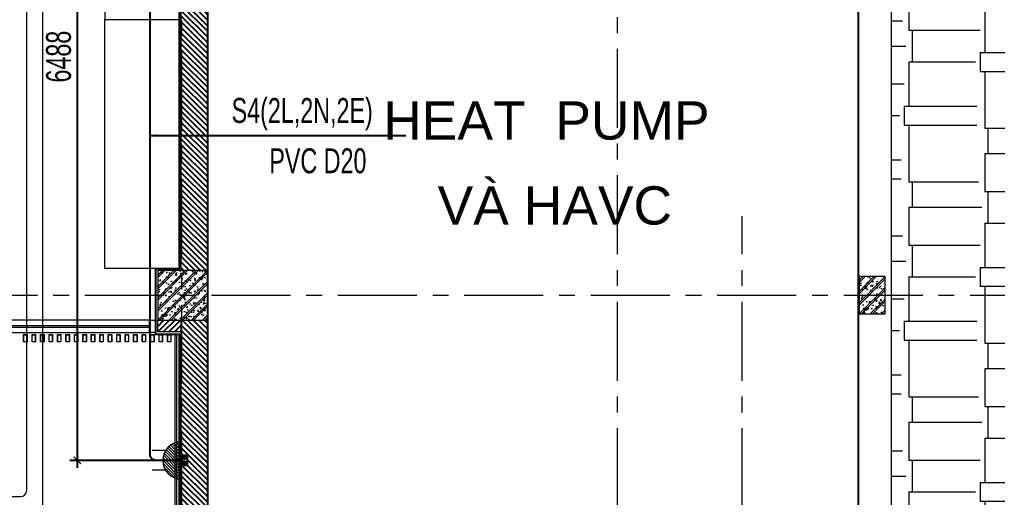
# Model space of a CAD drawing. Header units: millimetres. Extents: x -343543 to 400519, y -115663 to 104219.
# Drawn here: x 30095 to 37952, y -41624 to -37785 of the extents above; entities that cross this region are included whole.
import ezdxf
from ezdxf.xclip import XClip

# ---------------------------------------------------------------- set-up
doc = ezdxf.new("R2010")
doc.units = ezdxf.units.MM
doc.header["$XCLIPFRAME"] = 0
doc.linetypes.add('XREF MAT BANG TUONG XAY$0$CENTER', pattern=[50.8, 31.75, -6.35, 6.35, -6.35])
doc.layers.get('0').update_dxf_attribs({"color": 231, "lineweight": 0})
doc.layers.get('DefPoints').update_dxf_attribs({"color": 191})
for name, color, linetype, lineweight in [('1-INNO-E-Socket', 4, 'Continuous', 5), ('A-PATT', 252, 'Continuous', 9), ('A-SYMBOLS', 10, 'Continuous', 13), ('E - EQ', 10, 'Continuous', 25), ('SME-E-COND-POW', 131, 'Continuous', 18), ('SME-E-LADD-POW', 21, 'Continuous', 18), ('SME-E-POW-DIM', 135, 'Continuous', 18), ('SME-E-POW-TEXT', 133, 'Continuous', 18), ('XREF MAT BANG TUONG XAY$0$01.Xref _MB T1$0$A-WALL-INT', 8, 'Continuous', 9), ('XREF MAT BANG TUONG XAY$0$01.Xref _MB T2-Mai$0$$0$A-DOOR', 8, 'Continuous', 9), ('XREF MAT BANG TUONG XAY$0$01.Xref _MB T2-Mai$0$$0$A-FNSH', 8, 'Continuous', 9), ('XREF MAT BANG TUONG XAY$0$01.Xref _MB T2-Mai$0$$0$A-PATT', 8, 'Continuous', 9), ('XREF MAT BANG TUONG XAY$0$01.Xref _MB T2-Mai$0$A-TEXT', 8, 'Continuous', 25), ('XREF MAT BANG TUONG XAY$0$A-FINE', 8, 'Continuous', 25), ('XREF MAT BANG TUONG XAY$0$A-GRID', 8, 'XREF MAT BANG TUONG XAY$0$CENTER', 15), ('XREF MAT BANG TUONG XAY$0$A-WALL-INT', 8, 'Continuous', 9), ('XREF MAT BANG TUONG XAY$0$xref_IKIGAI_Cot$0$A-FNSH', 8, 'Continuous', 9), ('XREF MAT BANG TUONG XAY$0$xref_IKIGAI_Cot$0$A-PATT', 8, 'Continuous', 5)]:
    doc.layers.add(name, color=color, linetype=linetype, lineweight=lineweight)
for name, color, linetype in [('E-WIRE', 5, 'Continuous'), ('Gen Điện', 6, 'Continuous'), ('XREF MAT BANG TUONG XAY$0$A-FNSH', 8, 'Continuous'), ('XREF MAT BANG TUONG XAY$0$A-FURN', 8, 'Continuous'), ('XREF MAT BANG TUONG XAY$0$A-PATT', 8, 'Continuous'), ('đế âm', 1, 'Continuous')]:
    doc.layers.add(name, color=color, linetype=linetype)
doc.styles.add('SM-DIMTEXT', font='SME.shx', dxfattribs={"width": 0.7})
doc.styles.add('SME-TEXT', font='sme.shx', dxfattribs={"width": 0.7})
doc.styles.add('XREF MAT BANG TUONG XAY$0$01.Xref _MB T2-Mai$0$$0$spa-base plan$0$P-AV-P00-10$1$Standard', font='arial.ttf')
doc.dimstyles.new('SDIM-100', dxfattribs={"dimscale": 100, "dimtxt": 2, "dimasz": 0.6, "dimexe": 0.6, "dimexo": 0.2, "dimgap": 0.5, "dimtad": 1, "dimdec": 0, "dimzin": 12, "dimtxsty": 'SM-DIMTEXT', "dimblk": 'ARCHTICK', "dimblk1": 'ARCHTICK', "dimblk2": 'ARCHTICK', "dimcen": 0.12, "dimdle": 0.6, "dimclrd": 7, "dimclre": 8, "dimadec": 0, "dimazin": 3, "dimtfac": 2, "dimtix": 1, "dimtmove": 1, "dimatfit": 3, "dimfxl": 1, "dimtzin": 0, "dimarcsym": 1})

# ---------------------------------------------------------------- blocks, each defined once
blk = doc.blocks.new('XREF MAT BANG TUONG XAY$0$xref_IKIGAI_Cot')
at = {"layer": 'XREF MAT BANG TUONG XAY$0$xref_IKIGAI_Cot$0$A-PATT'}
h = blk.add_hatch(dxfattribs=at)
h.set_pattern_fill('BT-01', color=8, scale=15, angle=180, pattern_type=2)
h.set_pattern_definition([(230, (31425, -39980), (-107.59, 9.413), [11.25, -123.75]), (175, (31425, -39980), (20.813, -112.83), [9, -99]), (280.45, (31416.04, -39979.22), (-86.776, -103.416), [9.56, -105.17]), (226.184, (31425, -40010), (-160.086, 24.83), [16.875, -185.625]), (276.636, (31411.66, -40007.93), (-140.2, -146.12), [14.34, -157.757]), (171.184, (31425, -40010), (-140.2, -146.12), [13.5, -148.5]), (201, (31410, -40002.5), (-89.536, 60.393), [11.25, -123.75]), (146, (31410, -40002.5), (-36.497, -108.773), [9, -99]), (251.45, (31402.54, -39997.47), (-126.033, -48.38), [9.56, -105.17]), (217.5, (31425, -39980), (-1.824, -49.934), [0, -97.8, 0, -100.5, 0, -99.375]), (187.5, (31425, -39980), (-39.46, -59.162), [0, -57.3, 0, -95.55, 0, -37.875]), (147.5, (31458.45, -39980), (-80.0734, 3.383), [0, -37.5, 0, -117, 0, -155.25]), (137.5, (31473.45, -39980), (-87.478, -15.016), [0, -48.75, 0, -77.7, 0, -110.25]), (225, (31425, -39980), (45.078, -45.078), []), (225, (31425, -39998.375), (45.078, -45.078), [])])
h.paths.add_polyline_path([(31605, -39800), (31205, -39800), (31205, -40200), (31605, -40200)])
h = blk.add_hatch(dxfattribs=at)
h.set_pattern_fill('BT-01', color=8, scale=15, angle=-179.99986, pattern_type=2)
h.set_pattern_definition([(230, (37060, -39930), (-107.59, 9.413), [11.25, -123.75]), (175, (37060, -39930), (20.813, -112.83), [9, -99]), (280.45, (37051.04, -39929.22), (-86.776, -103.416), [9.56, -105.17]), (226.184, (37060, -39960), (-160.086, 24.83), [16.875, -185.625]), (276.636, (37046.66, -39957.93), (-140.2, -146.12), [14.34, -157.757]), (171.184, (37060, -39960), (-140.2, -146.12), [13.5, -148.5]), (201, (37045, -39952.5), (-89.536, 60.393), [11.25, -123.75]), (146, (37045, -39952.5), (-36.497, -108.773), [9, -99]), (251.45, (37037.54, -39947.47), (-126.033, -48.38), [9.56, -105.17]), (217.5, (37060, -39930), (-1.824, -49.934), [0, -97.8, 0, -100.5, 0, -99.375]), (187.5, (37060, -39930), (-39.46, -59.162), [0, -57.3, 0, -95.55, 0, -37.875]), (147.5, (37093.45, -39930), (-80.0734, 3.383), [0, -37.5, 0, -117, 0, -155.25]), (137.5, (37108.45, -39930), (-87.478, -15.016), [0, -48.75, 0, -77.7, 0, -110.25]), (225, (37060, -39930), (45.078, -45.078), []), (225, (37060, -39948.374), (45.078, -45.078), [])])
h.paths.add_polyline_path([(37050, -39850), (36840, -39850), (36840, -40150), (37050, -40150)])
at = {"layer": 'XREF MAT BANG TUONG XAY$0$A-GRID', "color": 8, "ltscale": 20}
for points in [[(31400, -53920.7), (31400, -27075.6)], [(34900, -53895), (34900, -27075.6)], [(35900, -53895), (35900, -39364.6)], [(-2907.5, -40000), (42750, -40000)]]:
    blk.add_lwpolyline(points, dxfattribs=at)
at = {"layer": 'XREF MAT BANG TUONG XAY$0$xref_IKIGAI_Cot$0$A-FNSH', "color": 8}
for points in [[(31605, -39800), (31205, -39800), (31205, -40200), (31605, -40200)], [(37050, -39850), (36840, -39850), (36840, -40150), (37050, -40150)]]:
    blk.add_lwpolyline(points, close=True, dxfattribs=at)
blk = doc.blocks.new('XREF MAT BANG TUONG XAY$0$nnrgnbnnrg')
at = {"layer": 'XREF MAT BANG TUONG XAY$0$01.Xref _MB T2-Mai$0$$0$A-DOOR', "color": 8}
for points in [[(-780.6, -162.7), (-214.9, 403), (-207.8, 395.9), (-773.5, -169.7)], [(808.9, -162.7), (243.2, 403), (236.2, 395.9), (801.9, -169.7)], [(-5635.8, -190), (-5585.8, -190), (-5585.8, -90), (-5635.8, -90)], [(-5585.8, -90), (-4435.8, -90), (-4435.8, -190), (-5585.8, -190)], [(-5585.8, -135), (-4435.8, -135), (-4435.8, -145), (-5585.8, -145)], [(-4435.8, -190), (-4385.8, -190), (-4385.8, -90), (-4435.8, -90)], [(-4385.8, -90), (-3235.8, -90), (-3235.8, -190), (-4385.8, -190)], [(-4385.8, -135), (-3235.8, -135), (-3235.8, -145), (-4385.8, -145)], [(-3235.8, -190), (-3185.8, -190), (-3185.8, -90), (-3235.8, -90)], [(-3185.8, -90), (-2035.8, -90), (-2035.8, -190), (-3185.8, -190)], [(-3185.8, -135), (-2035.8, -135), (-2035.8, -145), (-3185.8, -145)], [(-2035.8, -190), (-1985.8, -190), (-1985.8, -90), (-2035.8, -90)], [(-1985.8, -90), (-835.8, -90), (-835.8, -190), (-1985.8, -190)], [(-1985.8, -135), (-835.8, -135), (-835.8, -145), (-1985.8, -145)], [(-835.8, -190), (-785.8, -190), (-785.8, -90), (-835.8, -90)], [(-780.6, -127.3), (-214.9, -693), (-207.8, -685.9), (-773.5, -120.3)], [(808.9, -127.3), (243.2, -693), (236.2, -685.9), (801.9, -120.3)], [(814.2, -190), (864.2, -190), (864.2, -90), (814.2, -90)], [(864.2, -90), (1584.2, -90), (1584.2, -190), (864.2, -190)], [(864.2, -135), (1584.2, -135), (1584.2, -145), (864.2, -145)], [(1584.2, -190), (1634.2, -190), (1634.2, -90), (1584.2, -90)]]:
    blk.add_lwpolyline(points, close=True, dxfattribs=at)
at = {"layer": 'XREF MAT BANG TUONG XAY$0$A-FURN', "color": 8}
for points in [[(-775.8, -120), (-635.3, -120), (-635.3, -170), (-775.8, -170)], [(804.2, -120), (663.6, -120), (663.6, -170), (804.2, -170)]]:
    blk.add_lwpolyline(points, close=True, dxfattribs=at)
blk.add_circle((-755.8, -145), 10, dxfattribs=at)
for centre, start, end in [((-785.8, -150), 0.35809, 44.09201), ((814.2, -150), 135.90799, 179.64191), ((-785.8, -140), 315.90799, 359.64191), ((814.2, -140), 180.35809, 224.09201)]:
    blk.add_arc(centre, 800, start, end, dxfattribs=at)
blk = doc.blocks.new('XREF MAT BANG TUONG XAY$0$nnnbvnfg')
at = {"layer": 'XREF MAT BANG TUONG XAY$0$01.Xref _MB T1$0$A-WALL-INT', "color": 8}
for points in [[(-14, -30), (14, -30), (14, 30), (-14, 30)], [(-12, -28), (12, -28), (12, 28), (-12, 28)]]:
    blk.add_lwpolyline(points, close=True, dxfattribs=at)
blk = doc.blocks.new('XREF MAT BANG TUONG XAY$0$nnnngf')
at = {"layer": 'XREF MAT BANG TUONG XAY$0$01.Xref _MB T1$0$A-WALL-INT', "color": 8}
for points in [[(-72.5, 1420), (-90.5, 1420), (-90.5, -50), (-72.5, -50)], [(-72.5, -980), (-90.5, -980), (-90.5, -1965), (-72.5, -1965)]]:
    blk.add_lwpolyline(points, close=True, dxfattribs=at)
blk = doc.blocks.new('*U251')
at = {"layer": 'XREF MAT BANG TUONG XAY$0$A-PATT'}
h = blk.add_hatch(dxfattribs=at)
h.set_pattern_fill('ANSI31', color=8, scale=10)
h.set_pattern_definition([(45, (36976.79, -11293.564), (-22.45064, 22.45064), [])])
h.paths.add_polyline_path([(-38.7, 47.5), (1491.3, 47.5), (1491.3, -162.5), (-38.7, -162.5)])
at = {"layer": 'XREF MAT BANG TUONG XAY$0$A-WALL-INT', "color": 8}
blk.add_lwpolyline([(-38.7, 47.5), (1491.3, 47.5), (1491.3, -162.5), (-38.7, -162.5)], close=True, dxfattribs=at)
blk = doc.blocks.new('*U252')
at = {"layer": 'XREF MAT BANG TUONG XAY$0$A-PATT'}
h = blk.add_hatch(dxfattribs=at)
h.set_pattern_fill('ANSI31', color=8, scale=10)
h.set_pattern_definition([(45, (39546.79, -11293.564), (-22.45064, 22.45064), [])])
h.paths.add_polyline_path([(-38.7, 47.5), (4061.3, 47.5), (4061.3, -162.5), (-38.7, -162.5)])
at = {"layer": 'XREF MAT BANG TUONG XAY$0$A-WALL-INT', "color": 8}
blk.add_lwpolyline([(-38.7, 47.5), (4061.3, 47.5), (4061.3, -162.5), (-38.7, -162.5)], close=True, dxfattribs=at)
blk = doc.blocks.new('*U260')
at = {"layer": 'XREF MAT BANG TUONG XAY$0$A-PATT'}
h = blk.add_hatch(dxfattribs=at)
h.set_pattern_fill('ANSI31', color=8, scale=10)
h.set_pattern_definition([(45, (35636.77, -11178.564), (-22.45064, 22.45064), [])])
h.paths.add_polyline_path([(-38.7, 47.5), (151.3, 47.5), (151.3, -47.5), (-38.7, -47.5)])
at = {"layer": 'XREF MAT BANG TUONG XAY$0$A-WALL-INT', "color": 8}
blk.add_lwpolyline([(-38.7, 47.5), (151.3, 47.5), (151.3, -47.5), (-38.7, -47.5)], close=True, dxfattribs=at)
blk = doc.blocks.new('XREF MAT BANG TUONG XAY$0$NNNN')
at = {"layer": 'XREF MAT BANG TUONG XAY$0$A-FURN', "color": 8, "xscale": -1}
for name, p, rotation in [('*U252', (162.5, 7596.4), 270), ('*U251', (162.5, 5666.4), 270), ('*U260', (248.7, 7110.2), 180)]:
    blk.add_blockref(name, p, dxfattribs=dict(at, rotation=rotation))
blk = doc.blocks.new('XREF MAT BANG NOI THAT')
at = {"color": 8}
for points in [[(30780, -37785), (31380, -37785), (31380, -32825), (30780, -32825)], [(31380, -39785), (30780, -39785), (30780, -37785), (31380, -37785)]]:
    blk.add_lwpolyline(points, close=True, dxfattribs=at)
blk = doc.blocks.new('01.Xref _MB T1')
at = {"layer": 'XREF MAT BANG TUONG XAY$0$01.Xref _MB T2-Mai$0$$0$A-PATT'}
h = blk.add_hatch(dxfattribs=at)
h.set_pattern_fill('AR-RSHKE', color=8, scale=2, angle=270)
h.set_pattern_definition([(270, (-73097.26, 1e-05), (609.6, -1295.4), [304.8, -254, 355.6, -152.4, 457.2, -203.2]), (270, (-73071.86, -304.8), (609.6, -1295.4), [254, -965.2, 203.2, -304.8]), (270, (-73135.36, -914.4), (609.6, -1295.4), [152.4, -1574.8]), (0, (-73097.26, 1e-05), (609.6, 431.8), [584.2, -1854.2]), (0, (-73097.26, -304.8), (609.6, 431.8), [571.5, -1866.9]), (0, (-73097.26, -558.8), (609.6, 431.8), [533.4, -1905]), (0, (-73135.36, -914.4), (609.6, 431.8), [584.2, -1854.2]), (0, (-73135.36, -1066.8), (609.6, 431.8), [584.2, -1854.2]), (0, (-73097.26, -1524), (609.6, 431.8), [558.8, -1879.6])])
h.paths.add_polyline_path([(37100.01098, -33655.55967), (41150.01064, -29605.56421), (41150.01064, -47994.42952), (37100.01098, -43944.43406)])
at = {"layer": 'XREF MAT BANG TUONG XAY$0$01.Xref _MB T2-Mai$0$$0$A-FNSH', "color": 8}
blk.add_lwpolyline([(37100.01098, -33655.55967), (41150.01064, -29605.56421), (41150.01064, -47994.42952), (37100.01098, -43944.43406)], close=True, dxfattribs=at)
for points in [[(31604.98415, -44099.99766), (37100.00313, -44099.99753), (37100.01098, -33499.9962), (31490.01171, -33499.9962)], [(31604.98415, -43834.99766), (36835.00313, -43834.99753), (36835.01098, -33764.9962), (31490.01171, -33764.9962)]]:
    blk.add_lwpolyline(points, dxfattribs=at)
at = {"layer": 'XREF MAT BANG TUONG XAY$0$A-FINE', "color": 8}
blk.add_lwpolyline([(36835.01095, -33793.63705), (31604.99214, -33793.63705), (31604.98423, -43834.99759), (36835.00304, -43834.99759)], close=True, dxfattribs=at)
at = {"layer": 'XREF MAT BANG TUONG XAY$0$A-FNSH', "color": 8}
blk.add_lwpolyline([(31604.97181, -41745.00014), (31379.9718, -41745.00039), (31379.9718, -40315.00001), (31189.99022, -40315.00001), (31189.99022, -39785.00001), (31379.98019, -39785.00004), (31379.98092, -35715.00001), (31189.99023, -35715.00001), (31189.99023, -35285.00001), (31379.98015, -35285.00001), (31379.96933, -30914.99949), (31289.99246, -30914.99918), (31289.98296, -30824.99967), (25501.66726, -30824.99964), (25501.67699, -30504.99947)], dxfattribs=at)
at = {"color": 8}
ref = blk.add_blockref('XREF MAT BANG TUONG XAY$0$xref_IKIGAI_Cot', (-0.00927, -0.00001), dxfattribs=at)
XClip(ref).set_block_clipping_path([(-5181.1494167775, -58156.1251844964), (44638.3275875031, -24933.2650512661)])
at = {"layer": 'XREF MAT BANG TUONG XAY$0$A-FURN', "color": 8, "xscale": -1}
for name, p in [('XREF MAT BANG TUONG XAY$0$NNNN', (31604.98349, -47357.72853)), ('XREF MAT BANG TUONG XAY$0$nnrgnbnnrg', (25554.16454, -40110.00001)), ('XREF MAT BANG TUONG XAY$0$nnnbvnfg', (30141.9718, -40345.00001)), ('XREF MAT BANG TUONG XAY$0$nnnbvnfg', (30209.9718, -40345.00001)), ('XREF MAT BANG TUONG XAY$0$nnnbvnfg', (30277.9718, -40345.00001)), ('XREF MAT BANG TUONG XAY$0$nnnbvnfg', (30345.9718, -40345.00001)), ('XREF MAT BANG TUONG XAY$0$nnnbvnfg', (30413.9718, -40345.00001)), ('XREF MAT BANG TUONG XAY$0$nnnbvnfg', (30481.9718, -40345.00001)), ('XREF MAT BANG TUONG XAY$0$nnnbvnfg', (30549.9718, -40345.00001)), ('XREF MAT BANG TUONG XAY$0$nnnbvnfg', (30617.9718, -40345.00001)), ('XREF MAT BANG TUONG XAY$0$nnnbvnfg', (30685.9718, -40345.00001)), ('XREF MAT BANG TUONG XAY$0$nnnbvnfg', (30753.9718, -40345.00001)), ('XREF MAT BANG TUONG XAY$0$nnnbvnfg', (30821.9718, -40345.00001)), ('XREF MAT BANG TUONG XAY$0$nnnbvnfg', (30889.9718, -40345.00001)), ('XREF MAT BANG TUONG XAY$0$nnnbvnfg', (30957.9718, -40345.00001)), ('XREF MAT BANG TUONG XAY$0$nnnbvnfg', (31025.9718, -40345.00001)), ('XREF MAT BANG TUONG XAY$0$nnnbvnfg', (31093.9718, -40345.00001)), ('XREF MAT BANG TUONG XAY$0$nnnbvnfg', (31161.9718, -40345.00001)), ('XREF MAT BANG TUONG XAY$0$nnnbvnfg', (31229.9718, -40345.00001)), ('XREF MAT BANG TUONG XAY$0$nnnbvnfg', (31297.9718, -40345.00001))]:
    blk.add_blockref(name, p, dxfattribs=at)
at = {"layer": 'XREF MAT BANG TUONG XAY$0$A-FURN', "color": 8}
blk.add_blockref('XREF MAT BANG TUONG XAY$0$nnnngf', (31432.4718, -41735.00043), dxfattribs=at)
at = {"layer": 'XREF MAT BANG TUONG XAY$0$01.Xref _MB T2-Mai$0$A-TEXT', "color": 8, "style": 'XREF MAT BANG TUONG XAY$0$01.Xref _MB T2-Mai$0$$0$spa-base plan$0$P-AV-P00-10$1$Standard'}
for s, p in [('HEAT  PUMP', (33017.00855, -38749.06806)), ('VÀ HAVC', (33454.06653, -39432.02689))]:
    blk.add_text(s, height=307.2, dxfattribs=at).set_placement(p)
at = {"layer": 'A-PATT', "color": 8}
blk.add_blockref('XREF MAT BANG NOI THAT', (0, 0), dxfattribs=at)
blk = doc.blocks.new('*U28')
at = {"layer": '1-INNO-E-Socket'}
h = blk.add_hatch(dxfattribs=at)
h.set_pattern_fill('ANSI31,O', scale=106.995219)
h.set_pattern_definition([(45, (-641.971, -356.651), (-9.45713, 9.45713), [])])
h.paths.add_polyline_path([(124.8, 0, 1), (-124.8, 0)])
for p, q in [((-65.7, 106.1), (-65.7, 195.3)), ((65.7, 106.1), (65.7, 195.3)), ((124.8, 0), (-124.8, 0)), ((109.4, 0), (-109.4, 0))]:
    blk.add_line(p, q, dxfattribs=at)
blk.add_arc((0, 0), 124.8, 0, 180, dxfattribs=at)
blk = doc.blocks.new('đế âm 78')
at = {"layer": 'Gen Điện', "ltscale": 30}
blk.add_lwpolyline([(5501258.1, -3862344.9), (5501258.1, -3862422.9), (5501303.1, -3862422.9, 0.414214), (5501308.1, -3862417.9), (5501308.1, -3862349.9, 0.414214), (5501303.1, -3862344.9), (5501258.1, -3862344.9)], format="xyb", dxfattribs=at)
blk.add_lwpolyline([(5501261.1, -3862344.9), (5501261.1, -3862422.9)], dxfattribs=at)
for centre, radius in [((5501284.6, -3862402.9), 12.5), ((5501284.6, -3862362.9), 10)]:
    blk.add_circle(centre, radius, dxfattribs=at)
blk = doc.blocks.new('_ArchTick')
at = {"color": 0, "linetype": 'ByBlock', "const_width": 0.15}
blk.add_lwpolyline([(-0.5, -0.5), (0.5, 0.5)], dxfattribs=at)
blk = doc.blocks.new('*D1496')
at = {"layer": 'DefPoints', "color": 0, "linetype": 'Continuous', "ltscale": 1000, "transparency": 16777216}
for p in [(30559.7, -34838.6), (31360.3, -34838.6), (31245.2, -41327)]:
    blk.add_point(p, dxfattribs=at)
at = {"layer": 'SME-E-POW-DIM', "color": 7, "linetype": 'Continuous', "lineweight": -2, "ltscale": 1000, "transparency": 16777216}
blk.add_line((30559.7, -41387), (30559.7, -34778.6), dxfattribs=at)
at = {"layer": 'SME-E-POW-DIM', "color": 8, "linetype": 'Continuous', "lineweight": -2, "ltscale": 1000, "transparency": 16777216}
for p, q in [((31340.3, -34838.6), (30499.7, -34838.6)), ((31225.2, -41327), (30499.7, -41327))]:
    blk.add_line(p, q, dxfattribs=at)
at = {"layer": 'SME-E-POW-DIM', "color": 7, "linetype": 'Continuous', "lineweight": -2, "ltscale": 1000, "transparency": 16777216, "xscale": 60, "yscale": 60, "zscale": 60}
for p, rotation in [((30559.7, -34838.6), 90), ((30559.7, -41327), 270)]:
    blk.add_blockref('_ArchTick', p, dxfattribs=dict(at, rotation=rotation))
at = {"layer": 'SME-E-POW-DIM', "color": 0, "linetype": 'Continuous', "ltscale": 1000, "transparency": 16777216, "insert": (30409.7, -38082.8), "char_height": 200, "attachment_point": 5, "rotation": 90, "style": 'SM-DIMTEXT'}
blk.add_mtext('6488', dxfattribs=at)
blk = doc.blocks.new('*D1949')
at = {"layer": 'DefPoints', "color": 0, "linetype": 'Continuous', "ltscale": 1000, "transparency": 16777216}
for p in [(29366.5, -35053.9), (30152.8, -35053.9), (29889.7, -41468.9)]:
    blk.add_point(p, dxfattribs=at)
at = {"layer": 'SME-E-POW-DIM', "color": 7, "linetype": 'Continuous', "lineweight": -2, "ltscale": 1000, "transparency": 16777216}
blk.add_line((29366.5, -41528.9), (29366.5, -34993.9), dxfattribs=at)
at = {"layer": 'SME-E-POW-DIM', "color": 8, "linetype": 'Continuous', "lineweight": -2, "ltscale": 1000, "transparency": 16777216}
for p, q in [((30132.8, -35053.9), (29306.5, -35053.9)), ((29869.7, -41468.9), (29306.5, -41468.9))]:
    blk.add_line(p, q, dxfattribs=at)
at = {"layer": 'SME-E-POW-DIM', "color": 7, "linetype": 'Continuous', "lineweight": -2, "ltscale": 1000, "transparency": 16777216, "xscale": 60, "yscale": 60, "zscale": 60}
for p, rotation in [((29366.5, -35053.9), 90), ((29366.5, -41468.9), 270)]:
    blk.add_blockref('_ArchTick', p, dxfattribs=dict(at, rotation=rotation))
at = {"layer": 'SME-E-POW-DIM', "color": 0, "linetype": 'Continuous', "ltscale": 1000, "transparency": 16777216, "insert": (29216.5, -38261.4), "char_height": 200, "attachment_point": 5, "rotation": 90, "style": 'SM-DIMTEXT'}
blk.add_mtext('6415', dxfattribs=at)

msp = doc.modelspace()

# ---------------------------------------------------------------- block references
at = {"layer": 'A-SYMBOLS'}
msp.add_blockref('01.Xref _MB T1', (0, 0), dxfattribs=at)

# ---------------------------------------------------------------- next in the draw order: linework, layer by layer
at = {"layer": 'E-WIRE', "color": 3, "elevation": 0}
msp.add_lwpolyline([(31395, -41327), (31194.6, -41327, -0.414214), (31144.6, -41277), (31144.6, -30987.4, 0.414214), (31094.6, -30937.4), (20344.7, -30937.4, 0.414214), (20232.4, -31049.7), (20232.4, -37731.1, -0.414214), (20182.4, -37781.1), (20105, -37781.1)], format="xyb", dxfattribs=at)
at = {"layer": 'SME-E-COND-POW', "color": 3, "linetype": 'Continuous', "ltscale": 1000}
for p, q in [((30152.8, -41566.9), (30152.8, -34802.3)), ((30281.9, -41722.5), (30281.9, -34982.2)), ((24544.1, -41616.9), (30102.8, -41616.9))]:
    msp.add_line(p, q, dxfattribs=at)
msp.add_arc((30102.8, -41566.9), 50, 270, 0, dxfattribs=at)

# ---------------------------------------------------------------- next in the draw order: block references
at = {"layer": 'E - EQ', "xscale": 1.2, "yscale": 1.2, "zscale": 1.2, "rotation": 90.00000000000001}
msp.add_blockref('*U28', (31395, -41327), dxfattribs=at)
at = {"layer": 'đế âm'}
msp.add_blockref('đế âm 78', (-5469863.1, 3821056.9), dxfattribs=at)

# ---------------------------------------------------------------- next in the draw order: texts
at = {"layer": 'SME-E-POW-TEXT', "style": 'SME-TEXT', "width": 0.7}
for s, p in [('S4(2L,2N,2E)', (31799.1, -38615.3)), ('PVC D20', (32102.2, -39019.6))]:
    msp.add_text(s, height=200, dxfattribs=at).set_placement(p)

# ---------------------------------------------------------------- next in the draw order: dimensions: what is measured, and where the dimension line sits
at = {"layer": 'SME-E-POW-DIM', "color": 1, "linetype": 'Continuous', "ltscale": 1000}
for base, p1, p2, picture, middle in [((30559.7, -34838.6), (31245.2, -41327), (31360.3, -34838.6), '*D1496', (30409.7, -38082.8)), ((29366.5, -35053.9), (29889.7, -41468.9), (30152.8, -35053.9), '*D1949', (29216.5, -38261.4))]:
    dim = msp.add_linear_dim(base=base, p1=p1, p2=p2, angle=90, dimstyle='SDIM-100', dxfattribs=at)
    dim.commit()
    dim.dimension.update_dxf_attribs({"geometry": picture, "text_midpoint": middle})

# ---------------------------------------------------------------- next in the draw order: leaders
at = {"layer": 'SME-E-LADD-POW', "color": 2, "linetype": 'Continuous', "ltscale": 1000}
msp.add_leader([(31144.6, -38716), (33198.6, -38716)], dimstyle='SDIM-100', override={"dimgap": 0.5, "dimtad": 0}, dxfattribs=at)

doc.saveas('drawing.dxf')
